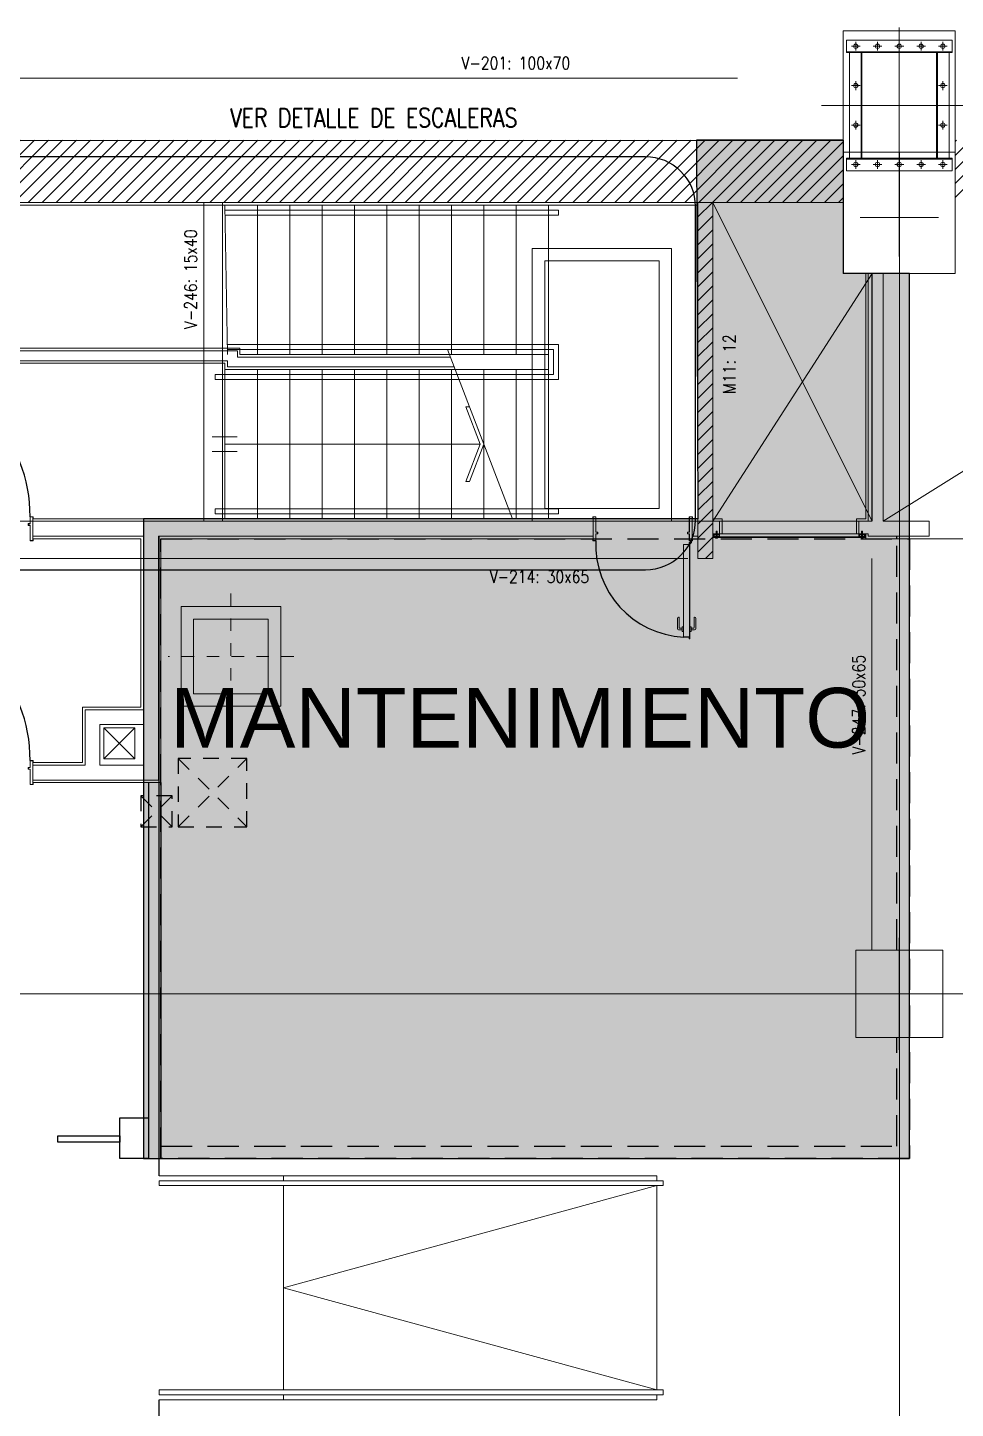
# Model space of a CAD drawing. Header units: millimetres. Extents: x 14 to 290, y 66 to 213.
# Drawn here: x 44.05 to 51.5, y 84.6 to 95.7 of the extents above; entities that cross this region are included whole.
import ezdxf
from ezdxf.enums import TextEntityAlignment as Align

# ---------------------------------------------------------------- set-up
doc = ezdxf.new("R2010")
doc.units = ezdxf.units.MM
for name, pattern in [('CENTER2', [28.575, 19.05, -3.175, 3.175, -3.175]), ('HIDDEN', [9.525, 6.35, -3.175]), ('HIDDEN2', [0.1875, 0.125, -0.0625]), ('IRI-OCASA-Layout R 9$0$HIDDEN', [0.375, 0.25, -0.125]), ('OCASA_TODAS_r08$0$DASHED', [0.75, 0.5, -0.25])]:
    doc.linetypes.add(name, pattern=pattern)
for name, color, linetype in [('Aclaraciones Del Tejar', 252, 'Continuous'), ('IRI-OCASA-Layout R 9$0$OCA_Durlock', 252, 'Continuous'), ('IRI-OCASA-Layout R 9$0$OCA_Mobiliario', 252, 'Continuous'), ('IRI-OCASA-Layout R 9$0$OCA_Rejas', 252, 'IRI-OCASA-Layout R 9$0$HIDDEN'), ('Textos Del Tejar', 251, 'Continuous')]:
    doc.layers.add(name, color=color, linetype=linetype)
for name, color, linetype, lineweight in [('Auxiliares', 252, 'Continuous', 15), ('OCASA_TODAS_r08$0$50-EXTRACCION aereo', 252, 'HIDDEN2', 25), ('OCASA_TODAS_r08$0$50-INYECCION', 252, 'Continuous', 20), ('OCASA_TODAS_r08$0$50-INYECCION aereo', 252, 'HIDDEN2', 25), ('OCASA_TODAS_r08$0$BARANDAS', 252, 'Continuous', 20), ('OCASA_TODAS_r08$0$CARP-BARRIDO', 252, 'Continuous', 15), ('OCASA_TODAS_r08$0$CARP-HERRAJES', 252, 'Continuous', 15), ('OCASA_TODAS_r08$0$CARP-HOJA', 252, 'Continuous', 20), ('OCASA_TODAS_r08$0$CARP-MARCO', 252, 'Continuous', 20), ('OCASA_TODAS_r08$0$CARPINTERIA', 252, 'Continuous', 15), ('OCASA_TODAS_r08$0$CGC ARM 0.20', 252, 'Continuous', 15), ('OCASA_TODAS_r08$0$CGC COLUMNAS', 252, 'Continuous', 20), ('OCASA_TODAS_r08$0$CGC COLUMNAS EJES', 252, 'Continuous', 20), ('OCASA_TODAS_r08$0$CGC EJE_MET', 252, 'CENTER2', 15), ('OCASA_TODAS_r08$0$CGC TABIQUES', 252, 'Continuous', 20), ('OCASA_TODAS_r08$0$CGC TABIQUES REF', 252, 'Continuous', 20), ('OCASA_TODAS_r08$0$CGC VIGAS', 252, 'HIDDEN', 15), ('OCASA_TODAS_r08$0$CGC VIGAS REF', 252, 'Continuous', 15), ('OCASA_TODAS_r08$0$ESCALERA', 252, 'Continuous', 20), ('OCASA_TODAS_r08$0$Estructura', 252, 'Continuous', 20), ('OCASA_TODAS_r08$0$HACH MURO', 252, 'Continuous', 15), ('OCASA_TODAS_r08$0$HERRERIA', 252, 'Continuous', 20), ('OCASA_TODAS_r08$0$Instalacion Sanitaria', 252, 'Continuous', 15), ('OCASA_TODAS_r08$0$MURO CERAMICO DE 8', 252, 'Continuous', 20), ('OCASA_TODAS_r08$0$MURO LADRILLO COMUN', 252, 'Continuous', 20), ('OCASA_TODAS_r08$0$PASES ASCENSORES', 252, 'Continuous', 15), ('OCASA_TODAS_r08$0$REVOQUES', 251, 'Continuous', 15), ('OCASA_TODAS_r08$0$VEREDA', 251, 'Continuous', 15)]:
    doc.layers.add(name, color=color, linetype=linetype, lineweight=lineweight)
doc.styles.add('IRI-OCASA-Layout R 9$0$Standard', font='arial.ttf')
doc.styles.add('OCASA_TODAS_r08$0$CYPETXT', font='romans__.ttf', dxfattribs={"height": 0.2})
doc.styles.add('ROMANS', font='romans.shx', dxfattribs={"width": 0.8})

# ---------------------------------------------------------------- blocks, each defined once
blk = doc.blocks.new('OCASA_TODAS_r08$0$EJES_DE_LA_COLUMNA')
at = {"layer": 'OCASA_TODAS_r08$0$CGC COLUMNAS EJES'}
for p, q in [((0, -0.5), (0, 0.5)), ((-0.5, 0), (0.5, 0))]:
    blk.add_line(p, q, dxfattribs=at)
blk = doc.blocks.new('OCASA_TODAS_r08$0$A$C79680A30')
at = {"layer": 'OCASA_TODAS_r08$0$CGC ARM 0.20'}
for p, q in [((0.425, 0.4314), (-0.425, 0.4314)), ((-0.3064, 0.425), (-0.3064, -0.425)), ((0.3064, 0.425), (0.3064, -0.425)), ((0.425, -0.4314), (-0.425, -0.4314))]:
    blk.add_line(p, q, dxfattribs=at)
for points in [[(-0.425, 0.425), (0.425, 0.425), (0.425, 0.525), (-0.425, 0.525)], [(-0.3, -0.425), (-0.3, 0.425), (-0.4, 0.425), (-0.4, -0.425)], [(0.3, -0.425), (0.3, 0.425), (0.4, 0.425), (0.4, -0.425)], [(-0.425, -0.425), (0.425, -0.425), (0.425, -0.525), (-0.425, -0.525)]]:
    blk.add_lwpolyline(points, close=True, dxfattribs=at)
for centre in [(-0.35, 0.475), (-0.175, 0.475), (0, 0.475), (0.175, 0.475), (0.35, 0.475), (-0.35, 0.158333), (0.35, 0.158333), (-0.35, -0.158333), (0.35, -0.158333), (-0.35, -0.475), (-0.175, -0.475), (0, -0.475), (0.175, -0.475), (0.35, -0.475)]:
    blk.add_circle(centre, 0.0175, dxfattribs=at)
at = {"layer": 'OCASA_TODAS_r08$0$CGC EJE_MET'}
for p, q in [((-0.315, 0.475), (-0.385, 0.475)), ((-0.315, 0.475), (-0.385, 0.475)), ((-0.35, 0.44), (-0.35, 0.51)), ((-0.35, 0.44), (-0.35, 0.51)), ((-0.14, 0.475), (-0.21, 0.475)), ((-0.14, 0.475), (-0.21, 0.475)), ((-0.175, 0.44), (-0.175, 0.51)), ((-0.175, 0.44), (-0.175, 0.51)), ((0.035, 0.475), (-0.035, 0.475)), ((0.035, 0.475), (-0.035, 0.475)), ((0, 0.44), (0, 0.51)), ((0, 0.44), (0, 0.51)), ((0.21, 0.475), (0.14, 0.475)), ((0.21, 0.475), (0.14, 0.475)), ((0.175, 0.44), (0.175, 0.51)), ((0.175, 0.44), (0.175, 0.51)), ((0.385, 0.475), (0.315, 0.475)), ((0.385, 0.475), (0.315, 0.475)), ((0.35, 0.44), (0.35, 0.51)), ((0.35, 0.44), (0.35, 0.51)), ((-0.315, 0.158333), (-0.385, 0.158333)), ((-0.315, 0.158333), (-0.385, 0.158333)), ((-0.35, 0.123333), (-0.35, 0.193333)), ((-0.35, 0.123333), (-0.35, 0.193333)), ((0.385, 0.158333), (0.315, 0.158333)), ((0.385, 0.158333), (0.315, 0.158333)), ((0.35, 0.123333), (0.35, 0.193333)), ((0.35, 0.123333), (0.35, 0.193333)), ((-0.315, -0.158333), (-0.385, -0.158333)), ((-0.315, -0.158333), (-0.385, -0.158333)), ((-0.35, -0.193333), (-0.35, -0.123333)), ((-0.35, -0.193333), (-0.35, -0.123333)), ((0.385, -0.158333), (0.315, -0.158333)), ((0.385, -0.158333), (0.315, -0.158333)), ((0.35, -0.193333), (0.35, -0.123333)), ((0.35, -0.193333), (0.35, -0.123333)), ((-0.35, -0.51), (-0.35, -0.44)), ((-0.35, -0.51), (-0.35, -0.44)), ((-0.175, -0.51), (-0.175, -0.44)), ((-0.175, -0.51), (-0.175, -0.44)), ((0, -0.51), (0, -0.44)), ((0, -0.51), (0, -0.44)), ((0.175, -0.51), (0.175, -0.44)), ((0.175, -0.51), (0.175, -0.44)), ((0.35, -0.51), (0.35, -0.44)), ((0.35, -0.51), (0.35, -0.44)), ((-0.315, -0.475), (-0.385, -0.475)), ((-0.315, -0.475), (-0.385, -0.475)), ((-0.14, -0.475), (-0.21, -0.475)), ((0.035, -0.475), (-0.035, -0.475)), ((0.21, -0.475), (0.14, -0.475)), ((0.385, -0.475), (0.315, -0.475)), ((0.385, -0.475), (0.315, -0.475))]:
    blk.add_line(p, q, dxfattribs=at)
at = {"layer": 'OCASA_TODAS_r08$0$CGC COLUMNAS EJES', "xscale": 1.25, "yscale": 1.25, "zscale": 2.5}
blk.add_blockref('OCASA_TODAS_r08$0$EJES_DE_LA_COLUMNA', (0, 0), dxfattribs=at)
blk = doc.blocks.new('OCASA_TODAS_r08$0$Estructura SS para Arquitectura')
at = {"layer": 'OCASA_TODAS_r08$0$CGC COLUMNAS', "elevation": 0}
blk.add_lwpolyline([(1116.608, 297.651), (1115.808, 297.651), (1115.808, 299.601), (1116.708, 299.601), (1116.708, 297.651), (1116.608, 297.651)], dxfattribs=at)
at = {"layer": 'OCASA_TODAS_r08$0$CGC COLUMNAS'}
blk.add_lwpolyline([(1115.908, 291.513), (1116.608, 291.513), (1116.608, 292.213), (1115.908, 292.213), (1115.908, 291.513)], close=True, dxfattribs=at)
blk.add_lwpolyline([(1115.908, 291.513), (1116.608, 291.513), (1116.608, 292.213), (1115.908, 292.213), (1115.908, 291.513)], close=True, dxfattribs=at)
at = {"layer": 'OCASA_TODAS_r08$0$CGC TABIQUES', "ltscale": 0.7}
for p, q in [((1115.808, 298.721, 0), (1108.608, 298.721, 0)), ((1115.808, 298.221, 0), (1108.608, 298.221, 0))]:
    blk.add_line(p, q, dxfattribs=at)
at = {"layer": 'OCASA_TODAS_r08$0$CGC TABIQUES', "ltscale": 0.7, "elevation": 0}
blk.add_lwpolyline([(1114.759, 298.222), (1114.639, 298.222), (1114.639, 295.361), (1114.759, 295.361)], close=True, dxfattribs=at)
at = {"layer": 'OCASA_TODAS_r08$0$CGC VIGAS'}
for p, q in [((1110.668, 298.222, 0), (1110.668, 295.661, 0)), ((1110.818, 298.222, 0), (1110.818, 295.661, 0)), ((1116.038, 297.652, 0), (1116.038, 295.661, 0)), ((1116.338, 297.652, 0), (1116.338, 295.661, 0)), ((1108.208, 295.661, 0), (1110.668, 295.661, 0)), ((1110.818, 295.661, 0), (1116.038, 295.661, 0)), ((1124.178, 295.661, 0), (1116.338, 295.661, 0)), ((1108.208, 295.361, 0), (1116.038, 295.361, 0)), ((1116.038, 295.361, 0), (1116.038, 292.213, 0)), ((1116.338, 295.361, 0), (1116.338, 292.213, 0)), ((1124.178, 295.361, 0), (1116.338, 295.361, 0))]:
    blk.add_line(p, q, dxfattribs=at)
at = {"layer": 'OCASA_TODAS_r08$0$CGC VIGAS', "elevation": 0}
blk.add_lwpolyline([(1108.608, 299.221), (1115.808, 299.221), (1115.808, 298.221), (1108.608, 298.221)], close=True, dxfattribs=at)
blk.add_blockref('OCASA_TODAS_r08$0$A$C79680A30', (1116.258, 299.002, 0))
at = {"layer": 'OCASA_TODAS_r08$0$CGC COLUMNAS EJES', "xscale": 0.9, "yscale": 0.9}
for p in [(1116.258, 298.626, 0), (1116.258, 291.863, 0)]:
    blk.add_blockref('OCASA_TODAS_r08$0$EJES_DE_LA_COLUMNA', p, dxfattribs=at)
at = {"layer": 'OCASA_TODAS_r08$0$CGC COLUMNAS EJES', "xscale": 0.63, "yscale": 0.63, "zscale": 0.7}
blk.add_blockref('OCASA_TODAS_r08$0$EJES_DE_LA_COLUMNA', (1116.258, 298.102, 0), dxfattribs=at)
at = {"layer": 'OCASA_TODAS_r08$0$CGC TABIQUES REF', "style": 'OCASA_TODAS_r08$0$CYPETXT', "width": 0.863438}
blk.add_text('M11: 12', height=0.1, rotation=90, dxfattribs=at).set_placement((1114.892, 296.923, 0), align=Align.MIDDLE_CENTER)
at = {"layer": 'OCASA_TODAS_r08$0$CGC VIGAS REF', "style": 'OCASA_TODAS_r08$0$CYPETXT'}
for s, width, p in [('V-201: 100x70', 0.826084, (1113.176, 299.342, 0)), ('V-214: 30x65', 0.821201, (1113.366, 295.215, 0))]:
    blk.add_text(s, height=0.1, dxfattribs=dict(at, width=width)).set_placement(p, align=Align.MIDDLE_CENTER)
at = {"layer": 'OCASA_TODAS_r08$0$CGC VIGAS REF', "style": 'OCASA_TODAS_r08$0$CYPETXT', "width": 0.821201}
for s, p in [('V-246: 15x40', (1110.563, 297.605, 0)), ('V-247: 30x65', (1115.933, 294.187, 0))]:
    blk.add_text(s, height=0.1, rotation=90, dxfattribs=at).set_placement(p, align=Align.MIDDLE_CENTER)
blk = doc.blocks.new('OCASA_TODAS_r08$0$SE 16')
at = {"layer": 'OCASA_TODAS_r08$0$CARP-BARRIDO', "lineweight": -3}
blk.add_arc((-36.41539, -19.636195), 1.16501, 179.476971, 266.48031, dxfattribs=at)
at = {"layer": 'OCASA_TODAS_r08$0$CARP-HERRAJES'}
for p, q in [((-36.486912, -19.685538), (-36.527067, -19.685538)), ((-36.527067, -19.690098), (-36.486912, -19.690098)), ((-36.525375, -19.690098), (-36.525375, -20.748793)), ((-36.505688, -20.748793), (-36.505688, -19.690098)), ((-36.417912, -20.717998), (-36.426912, -20.717998)), ((-36.414912, -20.749998), (-36.414912, -20.720998)), ((-36.414912, -20.728073), (-36.396912, -20.728073)), ((-36.414912, -20.742073), (-36.387912, -20.742073)), ((-36.391912, -20.723073), (-36.391912, -20.643073)), ((-36.388912, -20.640073), (-36.387912, -20.640073)), ((-36.377912, -20.732073), (-36.377912, -20.650073)), ((-36.486912, -20.748793), (-36.527067, -20.748793)), ((-36.527067, -20.753354), (-36.486912, -20.753354)), ((-36.426912, -20.752998), (-36.417912, -20.752998))]:
    blk.add_line(p, q, dxfattribs=at)
for centre, radius, start, end in [((-36.527067, -19.687818), 0.00228, 90, 270), ((-36.417912, -20.720998), 0.003, 0, 90), ((-36.396912, -20.723073), 0.005, 270, 0), ((-36.388912, -20.643073), 0.003, 90, 180), ((-36.387912, -20.650073), 0.01, 0, 90), ((-36.387912, -20.732073), 0.01, 270, 0), ((-36.527067, -20.751073), 0.00228, 90, 270), ((-36.417912, -20.749998), 0.003, 270, 0)]:
    blk.add_arc(centre, radius, start, end, dxfattribs=at)
at = {"layer": 'OCASA_TODAS_r08$0$CARP-HOJA'}
for p, q in [((-36.486912, -20.799008), (-36.486912, -19.654008)), ((-36.486912, -19.654008), (-36.431912, -19.654008)), ((-36.485712, -19.812314), (-36.485712, -19.655208)), ((-36.485712, -19.655208), (-36.430712, -19.655208)), ((-36.431912, -19.654008), (-36.431912, -19.641508)), ((-36.430712, -19.641508), (-36.430712, -19.655208)), ((-36.428112, -19.797314), (-36.428112, -19.641508)), ((-36.426912, -20.811508), (-36.426912, -19.641508)), ((-36.485712, -20.797808), (-36.485712, -19.812314)), ((-36.428112, -20.811508), (-36.428112, -19.797314)), ((-36.431912, -20.799008), (-36.486912, -20.799008)), ((-36.430712, -20.797808), (-36.485712, -20.797808)), ((-36.431912, -20.799008), (-36.431912, -20.811508)), ((-36.430712, -20.797808), (-36.430712, -20.811508))]:
    blk.add_line(p, q, dxfattribs=at)
for centre, radius, start, end in [((-36.429412, -19.641508), 0.0025, 0, 180), ((-36.429412, -19.641508), 0.0013, 0, 180), ((-36.429412, -20.811508), 0.0025, 180, 0), ((-36.429412, -20.811508), 0.0013, 180, 0)]:
    blk.add_arc(centre, radius, start, end, dxfattribs=at)
at = {"layer": 'OCASA_TODAS_r08$0$CARP-MARCO'}
for p, q in [((-37.580351, -19.43236), (-37.605351, -19.43236)), ((-37.605351, -19.43236), (-37.605351, -19.44736)), ((-37.605351, -19.43236), (-37.605351, -19.44896)), ((-37.603751, -19.44896), (-37.605351, -19.44896)), ((-37.581951, -19.43396), (-37.603751, -19.43396)), ((-37.603751, -19.43396), (-37.603751, -19.44736)), ((-37.603751, -19.43396), (-37.603751, -19.44896)), ((-37.581951, -19.55716), (-37.581951, -19.43396)), ((-37.580351, -19.55556), (-37.580351, -19.43236)), ((-36.430351, -19.55556), (-36.430351, -19.43236)), ((-36.430351, -19.43236), (-36.405351, -19.43236)), ((-36.428751, -19.55716), (-36.428751, -19.43396)), ((-36.428751, -19.43396), (-36.406951, -19.43396)), ((-36.406951, -19.43396), (-36.406951, -19.44736)), ((-36.406951, -19.43396), (-36.406951, -19.44896)), ((-36.406951, -19.44896), (-36.405351, -19.44896)), ((-36.405351, -19.43236), (-36.405351, -19.44736)), ((-36.405351, -19.43236), (-36.405351, -19.44896)), ((-37.605351, -19.62556), (-37.605351, -19.60896)), ((-37.603751, -19.60896), (-37.605351, -19.60896)), ((-37.605351, -19.62556), (-37.605351, -19.61056)), ((-37.605351, -19.62556), (-37.580351, -19.62556)), ((-37.603751, -19.62396), (-37.603751, -19.60896)), ((-37.603751, -19.62396), (-37.603751, -19.61056)), ((-37.603751, -19.62396), (-37.581951, -19.62396)), ((-37.566951, -19.55716), (-37.581951, -19.55716)), ((-37.581951, -19.62396), (-37.581951, -19.56896)), ((-37.581951, -19.56896), (-37.566951, -19.56896)), ((-37.565351, -19.55556), (-37.580351, -19.55556)), ((-37.580351, -19.62556), (-37.580351, -19.57056)), ((-37.580351, -19.57056), (-37.565351, -19.57056)), ((-37.566951, -19.56896), (-37.566951, -19.55716)), ((-37.565351, -19.57056), (-37.565351, -19.55556)), ((-36.445351, -19.57056), (-36.445351, -19.55556)), ((-36.445351, -19.55556), (-36.430351, -19.55556)), ((-36.430351, -19.57056), (-36.445351, -19.57056)), ((-36.443751, -19.56896), (-36.443751, -19.55716)), ((-36.443751, -19.55716), (-36.428751, -19.55716)), ((-36.428751, -19.56896), (-36.443751, -19.56896)), ((-36.430351, -19.62556), (-36.430351, -19.57056)), ((-36.405351, -19.62556), (-36.430351, -19.62556)), ((-36.428751, -19.62396), (-36.428751, -19.56896)), ((-36.406951, -19.62396), (-36.428751, -19.62396)), ((-36.415351, -19.632235), (-36.415351, -19.62556)), ((-36.415351, -19.633663), (-36.415351, -19.62556)), ((-36.413351, -19.637069), (-36.413351, -19.62556)), ((-36.406951, -19.62396), (-36.406951, -19.60896)), ((-36.406951, -19.60896), (-36.405351, -19.60896)), ((-36.406951, -19.62396), (-36.406951, -19.61056)), ((-36.405351, -19.62556), (-36.405351, -19.60896)), ((-36.405351, -19.62556), (-36.405351, -19.61056)), ((-36.417071, -19.643831), (-36.426912, -19.652463)), ((-36.420656, -19.644065), (-36.426912, -19.649632))]:
    blk.add_line(p, q, dxfattribs=at)
blk.add_circle((-36.419237, -19.638235), 0.006, dxfattribs=at)
blk = doc.blocks.new('OCASA_TODAS_r08$0$P11 16')
at = {"layer": 'OCASA_TODAS_r08$0$CARP-BARRIDO', "lineweight": -3}
blk.add_arc((-21.187629, -20.880021), 0.73998, 177.340874, 267.231307, dxfattribs=at)
at = {"layer": 'OCASA_TODAS_r08$0$CARP-HERRAJES'}
for p, q in [((-21.272373, -21.552202), (-21.272373, -21.470202)), ((-21.261373, -21.460202), (-21.262373, -21.460202)), ((-21.258373, -21.543202), (-21.258373, -21.463202)), ((-21.138373, -21.543202), (-21.138373, -21.463202)), ((-21.135373, -21.460202), (-21.134373, -21.460202)), ((-21.124373, -21.552202), (-21.124373, -21.470202)), ((-21.235373, -21.562202), (-21.262373, -21.562202)), ((-21.235373, -21.548202), (-21.253373, -21.548202)), ((-21.235373, -21.570127), (-21.235373, -21.541127)), ((-21.232373, -21.538127), (-21.223373, -21.538127)), ((-21.223373, -21.573127), (-21.232373, -21.573127)), ((-21.164373, -21.538127), (-21.173373, -21.538127)), ((-21.173373, -21.573127), (-21.164373, -21.573127)), ((-21.161373, -21.570127), (-21.161373, -21.541127)), ((-21.161373, -21.548202), (-21.143373, -21.548202)), ((-21.161373, -21.562202), (-21.134373, -21.562202))]:
    blk.add_line(p, q, dxfattribs=at)
for centre, radius, start, end in [((-21.262373, -21.470202), 0.01, 90, 180), ((-21.261373, -21.463202), 0.003, 0, 90), ((-21.135373, -21.463202), 0.003, 90, 180), ((-21.134373, -21.470202), 0.01, 0, 90), ((-21.262373, -21.552202), 0.01, 180, 270), ((-21.253373, -21.543202), 0.005, 180, 270), ((-21.232373, -21.541127), 0.003, 90, 180), ((-21.232373, -21.570127), 0.003, 180, 270), ((-21.164373, -21.541127), 0.003, 0, 90), ((-21.164373, -21.570127), 0.003, 270, 0), ((-21.143373, -21.543202), 0.005, 270, 0), ((-21.134373, -21.552202), 0.01, 270, 0)]:
    blk.add_arc(centre, radius, start, end, dxfattribs=at)
at = {"layer": 'OCASA_TODAS_r08$0$CARP-HOJA'}
for p, q in [((-21.223373, -21.619137), (-21.223373, -20.874137)), ((-21.223373, -20.874137), (-21.178373, -20.874137)), ((-21.222173, -21.032444), (-21.222173, -20.875337)), ((-21.222173, -20.875337), (-21.177173, -20.875337)), ((-21.178373, -20.874137), (-21.178373, -20.861637)), ((-21.177173, -20.861637), (-21.177173, -20.875337)), ((-21.174573, -21.017444), (-21.174573, -20.861637)), ((-21.173373, -21.631637), (-21.173373, -20.861637)), ((-21.222173, -21.617937), (-21.222173, -21.032444)), ((-21.174573, -21.631637), (-21.174573, -21.017444)), ((-21.178373, -21.619137), (-21.223373, -21.619137)), ((-21.177173, -21.617937), (-21.222173, -21.617937)), ((-21.178373, -21.619137), (-21.178373, -21.631637)), ((-21.177173, -21.617937), (-21.177173, -21.631637))]:
    blk.add_line(p, q, dxfattribs=at)
for centre, radius, start, end in [((-21.175873, -20.861637), 0.0025, 0, 180), ((-21.175873, -20.861637), 0.0013, 0, 180), ((-21.175873, -21.631637), 0.0025, 180, 0), ((-21.175873, -21.631637), 0.0013, 180, 0)]:
    blk.add_arc(centre, radius, start, end, dxfattribs=at)
at = {"layer": 'OCASA_TODAS_r08$0$CARP-MARCO'}
for p, q in [((-21.926813, -20.65249), (-21.951813, -20.65249)), ((-21.951813, -20.65249), (-21.951813, -20.66749)), ((-21.951813, -20.65249), (-21.951813, -20.66909)), ((-21.950213, -20.66909), (-21.951813, -20.66909)), ((-21.928413, -20.65409), (-21.950213, -20.65409)), ((-21.950213, -20.65409), (-21.950213, -20.66749)), ((-21.950213, -20.65409), (-21.950213, -20.66909)), ((-21.928413, -20.77729), (-21.928413, -20.65409)), ((-21.926813, -20.77569), (-21.926813, -20.65249)), ((-21.176813, -20.77569), (-21.176813, -20.65249)), ((-21.176813, -20.65249), (-21.151813, -20.65249)), ((-21.175213, -20.77729), (-21.175213, -20.65409)), ((-21.175213, -20.65409), (-21.153413, -20.65409)), ((-21.153413, -20.65409), (-21.153413, -20.66749)), ((-21.153413, -20.65409), (-21.153413, -20.66909)), ((-21.153413, -20.66909), (-21.151813, -20.66909)), ((-21.151813, -20.65249), (-21.151813, -20.66749)), ((-21.151813, -20.65249), (-21.151813, -20.66909)), ((-21.951813, -20.84569), (-21.951813, -20.82909)), ((-21.950213, -20.82909), (-21.951813, -20.82909)), ((-21.951813, -20.84569), (-21.951813, -20.83069)), ((-21.951813, -20.84569), (-21.926813, -20.84569)), ((-21.950213, -20.84409), (-21.950213, -20.82909)), ((-21.950213, -20.84409), (-21.950213, -20.83069)), ((-21.950213, -20.84409), (-21.928413, -20.84409)), ((-21.913413, -20.77729), (-21.928413, -20.77729)), ((-21.928413, -20.84409), (-21.928413, -20.78909)), ((-21.928413, -20.78909), (-21.913413, -20.78909)), ((-21.911813, -20.77569), (-21.926813, -20.77569)), ((-21.926813, -20.84569), (-21.926813, -20.79069)), ((-21.926813, -20.79069), (-21.911813, -20.79069)), ((-21.913413, -20.78909), (-21.913413, -20.77729)), ((-21.911813, -20.79069), (-21.911813, -20.77569)), ((-21.191813, -20.79069), (-21.191813, -20.77569)), ((-21.191813, -20.77569), (-21.176813, -20.77569)), ((-21.176813, -20.79069), (-21.191813, -20.79069)), ((-21.190213, -20.78909), (-21.190213, -20.77729)), ((-21.190213, -20.77729), (-21.175213, -20.77729)), ((-21.175213, -20.78909), (-21.190213, -20.78909)), ((-21.176813, -20.84569), (-21.176813, -20.79069)), ((-21.151813, -20.84569), (-21.176813, -20.84569)), ((-21.175213, -20.84409), (-21.175213, -20.78909)), ((-21.153413, -20.84409), (-21.175213, -20.84409)), ((-21.161813, -20.852365), (-21.161813, -20.84569)), ((-21.161813, -20.853793), (-21.161813, -20.84569)), ((-21.159813, -20.857198), (-21.159813, -20.84569)), ((-21.153413, -20.84409), (-21.153413, -20.82909)), ((-21.153413, -20.82909), (-21.151813, -20.82909)), ((-21.153413, -20.84409), (-21.153413, -20.83069)), ((-21.151813, -20.84569), (-21.151813, -20.82909)), ((-21.151813, -20.84569), (-21.151813, -20.83069)), ((-21.163533, -20.86396), (-21.173373, -20.872593)), ((-21.167117, -20.864195), (-21.173373, -20.869762))]:
    blk.add_line(p, q, dxfattribs=at)
blk.add_circle((-21.165698, -20.858365), 0.006, dxfattribs=at)
blk = doc.blocks.new('OCASA_TODAS_r08$0$A$C5F90754B')
at = {"layer": 'OCASA_TODAS_r08$0$Instalacion Sanitaria', "linetype": 'OCASA_TODAS_r08$0$DASHED', "lineweight": -2}
for p, q in [((0, 504.9186), (0, -504.9186)), ((-504.9186, 0), (504.9186, 0))]:
    blk.add_line(p, q, dxfattribs=at)
at = {"layer": 'OCASA_TODAS_r08$0$Instalacion Sanitaria', "linetype": 'Continuous'}
blk.add_lwpolyline([(-400, -400), (400, -400), (400, 400), (-400, 400)], close=True, dxfattribs=at)
blk.add_lwpolyline([(-300, -300), (300, -300), (300, 300), (-300, 300), (-300, -300)], dxfattribs=at)

msp = doc.modelspace()

# ---------------------------------------------------------------- hatches: boundary and pattern name
h = msp.add_hatch(color=50)
h.dxf.hatch_style = 1
h.paths.add_polyline_path([(45.104, 86.608), (51.133, 86.608), (51.133, 93.721), (50.603, 93.721), (50.603, 94.791), (49.423, 94.791), (49.433, 91.749), (44.978, 91.749), (44.978, 86.608)])
h.paths.add_polyline_path([(37.946, 67.539), (43.123, 67.539), (43.123, 68.937), (37.946, 68.937)])
h.paths.add_polyline_path([(128.755, 94.02), (128.755, 85.959), (128.451, 87.197), (128.029, 88.309), (127.457, 89.42), (127.069, 90.029), (126.506, 90.775), (125.928, 91.419), (125.297, 92.015), (124.686, 92.509), (124.686, 94.02)])
at = {"layer": 'OCASA_TODAS_r08$0$HACH MURO'}
h = msp.add_hatch(dxfattribs=at)
h.set_pattern_fill('ANSI31', color=256, scale=0.025, style=0)
h.set_pattern_definition([(45, (54.74492, 94.54458), (-0.0561266, 0.0561266), [])])
h.paths.add_polyline_path([(58.603, 94.791), (53.143, 94.791), (53.143, 94.289), (58.603, 94.291)])
h.paths.add_polyline_path([(53.143, 94.791), (51.503, 94.791), (51.503, 94.291), (53.143, 94.289)])
h.paths.add_polyline_path([(50.603, 94.791), (43.403, 94.79), (43.403, 94.29), (50.603, 94.291)])
h.paths.add_polyline_path([(34.803, 94.524), (34.453, 94.524), (34.453, 94.419), (34.803, 94.419)])
h.paths.add_polyline_path([(34.453, 94.524), (34.103, 94.524), (34.103, 94.419), (34.453, 94.419)])
h.paths.add_polyline_path([(34.103, 94.524), (33.403, 94.524), (33.403, 94.024), (34.103, 94.024)])
h.paths.add_polyline_path([(59.503, 94.519), (66.603, 94.519), (66.603, 94.019), (59.503, 94.019)])
h.paths.add_polyline_path([(34.803, 94.024), (42.703, 94.024), (42.703, 94.524), (34.803, 94.524)])
h.paths.add_polyline_path([(67.503, 94.519), (74.603, 94.519), (74.603, 94.019), (67.503, 94.019)])
h.paths.add_polyline_path([(75.503, 94.519), (82.603, 94.519), (82.603, 94.019), (75.503, 94.019)])
h = msp.add_hatch(dxfattribs=at)
h.set_pattern_fill('ANSI31', color=256, scale=0.025, angle=360, style=0)
h.set_pattern_definition([(45, (894.46262, 232.68283), (-0.056126601, 0.056126601), [])])
h.paths.add_polyline_path([(49.553, 94.289), (49.433, 94.289), (49.433, 91.43), (49.553, 91.43)])

# ---------------------------------------------------------------- linework, layer by layer
for p, q in [((45.104, 86.471), (45.104, 91.609)), ((45.104, 71.919), (45.104, 84.671))]:
    msp.add_line(p, q)
at = {"layer": 'Aclaraciones Del Tejar', "elevation": 0}
msp.add_lwpolyline([(43.24, 94.66), (49.012, 94.66, -0.414214), (49.412, 94.26), (49.412, 91.737, -0.414214), (49.012, 91.337), (43.24, 91.337, -0.414214), (42.84, 91.737), (42.84, 94.26, -0.414214)], format="xyb", close=True, dxfattribs=at)
at = {"layer": 'Auxiliares'}
for p, q in [((51.053, 94.696), (51.053, 91.589)), ((51.053, 91.589), (51.053, 66.833)), ((31.396, 87.932), (120.838, 87.932))]:
    msp.add_line(p, q, dxfattribs=at)
at = {"layer": 'Defpoints', "color": 6}
msp.add_lwpolyline([(45.104, 86.608), (51.133, 86.608), (51.133, 93.721), (50.603, 93.721), (50.603, 94.791), (49.423, 94.791), (49.433, 91.749), (44.978, 91.749), (44.978, 86.608)], close=True, dxfattribs=at)
at = {"layer": 'IRI-OCASA-Layout R 9$0$OCA_Durlock'}
for p, q in [((45.018, 89.63), (45.018, 86.708)), ((45.118, 89.63), (45.118, 86.608)), ((45.018, 86.708), (45.018, 86.708)), ((45.018, 86.708), (45.018, 86.608)), ((45.018, 86.608), (45.118, 86.608))]:
    msp.add_line(p, q, dxfattribs=at)
at = {"layer": 'IRI-OCASA-Layout R 9$0$OCA_Mobiliario', "color": 251}
msp.add_lwpolyline([(45.018, 86.608), (44.788, 86.608), (44.788, 86.935), (45.018, 86.935)], close=True, dxfattribs=at)
at = {"layer": 'IRI-OCASA-Layout R 9$0$OCA_Mobiliario'}
msp.add_lwpolyline([(44.788, 86.79), (44.788, 86.74), (44.29, 86.74), (44.29, 86.79)], close=True, dxfattribs=at)
at = {"layer": 'IRI-OCASA-Layout R 9$0$OCA_Rejas'}
for p, q in [((51.033, 91.589), (51.033, 91.609)), ((51.033, 88.282), (51.033, 91.589)), ((51.133, 91.589), (51.133, 91.609)), ((51.133, 88.282), (51.133, 91.589)), ((51.033, 86.708), (51.033, 87.582)), ((51.133, 86.608), (51.133, 87.582)), ((45.118, 86.708), (51.033, 86.708)), ((45.118, 86.608), (51.133, 86.608))]:
    msp.add_line(p, q, dxfattribs=at)
msp.add_lwpolyline([(51.133, 91.589), (51.133, 86.608), (45.118, 86.608), (45.118, 91.589), (51.133, 91.589)], dxfattribs=at)
at = {"layer": 'OCASA_TODAS_r08$0$50-EXTRACCION aereo'}
for p, q in [((45.258, 89.274), (45.808, 89.824)), ((45.258, 89.824), (45.808, 89.274))]:
    msp.add_line(p, q, dxfattribs=at)
at = {"layer": 'OCASA_TODAS_r08$0$50-EXTRACCION aereo', "elevation": 0}
msp.add_lwpolyline([(45.258, 89.274), (45.808, 89.274), (45.808, 89.824), (45.258, 89.824)], close=True, dxfattribs=at)
at = {"layer": 'OCASA_TODAS_r08$0$50-INYECCION'}
for p, q in [((44.658, 89.82), (44.908, 90.07)), ((44.658, 90.07), (44.908, 89.82))]:
    msp.add_line(p, q, dxfattribs=at)
at = {"layer": 'OCASA_TODAS_r08$0$50-INYECCION', "elevation": 0}
msp.add_lwpolyline([(44.658, 89.82), (44.908, 89.82), (44.908, 90.07), (44.658, 90.07)], close=True, dxfattribs=at)
at = {"layer": 'OCASA_TODAS_r08$0$50-INYECCION aereo'}
for p, q in [((44.958, 89.274), (45.208, 89.524)), ((44.958, 89.524), (45.208, 89.274))]:
    msp.add_line(p, q, dxfattribs=at)
at = {"layer": 'OCASA_TODAS_r08$0$50-INYECCION aereo', "elevation": 0}
msp.add_lwpolyline([(44.958, 89.274), (45.208, 89.274), (45.208, 89.524), (44.958, 89.524)], close=True, dxfattribs=at)
at = {"layer": 'OCASA_TODAS_r08$0$BARANDAS', "elevation": 0}
for points in [[(45.104, 86.431), (49.154, 86.431), (49.154, 86.391), (45.104, 86.391)], [(45.104, 84.711), (49.154, 84.711), (49.154, 84.751), (45.104, 84.751)]]:
    msp.add_lwpolyline(points, close=True, dxfattribs=at)
at = {"layer": 'OCASA_TODAS_r08$0$CARP-HERRAJES', "elevation": 0}
for points in [[(49.587, 91.629), (49.587, 91.649), (49.579, 91.649), (49.579, 91.629)], [(50.756, 91.629), (50.756, 91.649), (50.749, 91.649), (50.749, 91.629)], [(49.579, 91.624), (49.579, 91.609), (49.587, 91.609), (49.587, 91.624)], [(50.749, 91.624), (50.749, 91.609), (50.756, 91.609), (50.756, 91.624)]]:
    msp.add_lwpolyline(points, dxfattribs=at)
for points in [[(49.565, 91.599), (49.601, 91.599), (49.601, 91.604), (49.565, 91.604)], [(49.575, 91.594), (49.591, 91.594), (49.591, 91.599), (49.575, 91.599)], [(50.735, 91.599), (50.77, 91.599), (50.77, 91.604), (50.735, 91.604)], [(50.745, 91.594), (50.76, 91.594), (50.76, 91.599), (50.745, 91.599)]]:
    msp.add_lwpolyline(points, close=True, dxfattribs=at)
at = {"layer": 'OCASA_TODAS_r08$0$CARPINTERIA'}
msp.add_line((45.098, 87.698), (45.106, 87.698), dxfattribs=at)
at = {"layer": 'OCASA_TODAS_r08$0$CARPINTERIA', "elevation": 0}
for points in [[(49.558, 91.604), (49.608, 91.604), (49.608, 91.629), (49.558, 91.629)], [(49.563, 91.609), (49.603, 91.609), (49.603, 91.624), (49.563, 91.624)], [(50.727, 91.604), (50.777, 91.604), (50.777, 91.629), (50.727, 91.629)], [(50.732, 91.609), (50.772, 91.609), (50.772, 91.624), (50.732, 91.624)]]:
    msp.add_lwpolyline(points, close=True, dxfattribs=at)
at = {"layer": 'OCASA_TODAS_r08$0$ESCALERA'}
msp.add_line((47.683, 92.349), (45.633, 92.349), dxfattribs=at)
at = {"layer": 'OCASA_TODAS_r08$0$ESCALERA', "elevation": 0}
for points in [[(45.653, 93.069), (45.633, 94.269)], [(45.633, 94.189), (48.313, 94.189), (48.313, 94.229), (45.633, 94.229)], [(45.893, 93.069), (45.893, 94.269)], [(46.153, 93.069), (46.153, 94.269)], [(46.413, 93.069), (46.413, 94.269)], [(46.673, 93.069), (46.673, 94.269)], [(46.933, 93.069), (46.933, 94.269)], [(47.193, 93.069), (47.193, 94.269)], [(47.453, 93.069), (47.453, 94.269)], [(47.713, 93.069), (47.713, 94.269)], [(47.973, 93.069), (47.973, 94.269)], [(48.233, 91.749), (48.233, 94.269)], [(47.513, 92.869), (48.313, 92.869), (48.313, 93.149), (45.653, 93.149)], [(45.653, 93.109), (48.273, 93.109), (48.273, 92.909), (47.497, 92.909)], [(47.42, 93.109), (47.944, 91.749)], [(47.436, 93.069), (48.233, 93.069), (48.233, 92.949), (47.482, 92.949)], [(47.497, 92.909), (45.553, 92.909), (45.553, 92.869), (47.513, 92.869)], [(45.633, 91.749), (45.633, 92.949)], [(45.893, 91.749), (45.893, 92.949)], [(46.153, 91.749), (46.153, 92.949)], [(46.413, 91.749), (46.413, 92.949)], [(46.673, 91.749), (46.673, 92.949)], [(46.933, 91.749), (46.933, 92.949)], [(47.193, 91.749), (47.193, 92.949)], [(47.453, 91.749), (47.453, 92.949)], [(47.713, 92.349), (47.713, 92.949)], [(47.973, 91.749), (47.973, 92.949)], [(45.53, 92.409), (45.73, 92.409)], [(47.713, 91.749), (47.713, 92.349)], [(45.53, 92.289), (45.73, 92.289)], [(47.913, 91.829), (45.553, 91.829), (45.553, 91.789), (47.928, 91.789)], [(47.913, 91.829), (48.313, 91.829), (48.313, 91.789), (47.928, 91.789)]]:
    msp.add_lwpolyline(points, dxfattribs=at)
msp.add_lwpolyline([(47.683, 92.349), (47.569, 92.05), (47.599, 92.05), (47.713, 92.349), (47.599, 92.649), (47.569, 92.649)], close=True, dxfattribs=at)
at = {"layer": 'OCASA_TODAS_r08$0$HERRERIA', "elevation": 0}
msp.add_lwpolyline([(49.553, 91.629), (49.558, 91.629), (49.558, 91.604), (50.777, 91.604), (50.777, 91.629), (50.782, 91.629), (50.782, 91.599), (49.553, 91.599), (49.553, 91.629)], dxfattribs=at)
msp.add_lwpolyline([(49.558, 91.604), (50.777, 91.604), (50.777, 91.629), (49.558, 91.629)], close=True, dxfattribs=at)
at = {"layer": 'OCASA_TODAS_r08$0$Instalacion Sanitaria', "elevation": 0}
for points in [[(49.222, 93.921), (49.222, 91.731), (48.102, 91.731), (48.102, 93.921)], [(49.122, 93.821), (49.122, 91.831), (48.202, 91.831), (48.202, 93.821)]]:
    msp.add_lwpolyline(points, close=True, dxfattribs=at)
at = {"layer": 'OCASA_TODAS_r08$0$MURO CERAMICO DE 8', "elevation": 0}
for points in [[(47.443, 93.049), (45.733, 93.049), (45.733, 93.099), (42.823, 93.099)], [(47.474, 92.969), (45.653, 92.969), (45.653, 93.019), (42.823, 93.019)]]:
    msp.add_lwpolyline(points, dxfattribs=at)
at = {"layer": 'OCASA_TODAS_r08$0$MURO LADRILLO COMUN', "elevation": 0}
for points in [[(50.803, 93.719), (50.803, 91.729), (50.727, 91.729), (50.727, 91.629), (50.802, 91.629), (50.802, 91.609), (51.293, 91.609), (51.293, 91.729), (50.923, 91.729), (50.923, 93.719)], [(44.089, 91.729), (48.591, 91.729), (48.591, 91.609), (45.098, 91.609), (45.098, 89.65), (44.089, 89.65)], [(49.433, 91.609), (49.388, 91.609), (49.388, 91.729), (49.433, 91.729)], [(49.553, 91.729), (49.608, 91.729), (49.608, 91.629), (49.553, 91.629)], [(50.727, 91.729), (50.727, 91.629), (50.802, 91.629), (50.802, 91.609), (50.867, 91.609)], [(44.089, 91.609), (44.978, 91.609), (44.978, 90.215), (44.508, 90.215), (44.508, 89.77), (44.089, 89.77)], [(44.978, 90.095), (44.978, 89.77), (44.628, 89.77), (44.628, 90.095), (44.978, 90.095)]]:
    msp.add_lwpolyline(points, dxfattribs=at)
at = {"layer": 'OCASA_TODAS_r08$0$PASES ASCENSORES'}
for p, q in [((49.553, 94.289), (50.833, 91.729)), ((54.993, 94.286), (50.923, 91.729)), ((49.553, 91.73), (50.833, 93.719))]:
    msp.add_line(p, q, dxfattribs=at)
at = {"layer": 'OCASA_TODAS_r08$0$PASES ASCENSORES', "elevation": 0}
msp.add_lwpolyline([(50.833, 93.719), (50.833, 91.729)], dxfattribs=at)
at = {"layer": 'OCASA_TODAS_r08$0$REVOQUES', "elevation": 0}
for points in [[(47.443, 93.069), (45.753, 93.069), (45.753, 93.119), (42.843, 93.119), (42.843, 93.699), (43.422, 93.699), (43.422, 94.269), (49.433, 94.269)], [(50.783, 93.721), (50.783, 91.749), (50.707, 91.749), (50.707, 91.629)], [(42.673, 87.535), (42.803, 87.535), (42.803, 87.562), (43.423, 87.562), (43.423, 88.281), (43.423, 88.301), (42.843, 88.301), (42.843, 89.63), (42.893, 89.63), (42.893, 89.79), (42.843, 89.79), (42.843, 91.589), (42.893, 91.589), (42.893, 91.749), (42.843, 91.749), (42.843, 92.999), (45.633, 92.999), (45.633, 92.949), (47.482, 92.949)], [(44.089, 91.589), (44.089, 91.749), (48.591, 91.749), (48.591, 91.729)], [(44.089, 89.63), (45.118, 89.63), (45.118, 91.589), (48.591, 91.589), (48.591, 91.649)], [(49.433, 91.589), (49.388, 91.589), (49.388, 91.749), (49.433, 91.749)], [(49.553, 91.749), (49.628, 91.749), (49.628, 91.629)], [(50.782, 91.629), (50.782, 91.589), (55.312, 91.589), (55.312, 91.729)], [(44.089, 91.589), (44.958, 91.589), (44.958, 90.235), (44.488, 90.235), (44.488, 89.79), (44.089, 89.79), (44.089, 89.63)]]:
    msp.add_lwpolyline(points, dxfattribs=at)
at = {"layer": 'OCASA_TODAS_r08$0$VEREDA'}
for p, q in [((45.104, 86.471), (49.104, 86.471)), ((46.104, 86.471), (46.104, 86.431)), ((46.104, 86.471), (46.104, 86.431)), ((49.104, 86.471), (49.104, 86.431)), ((49.104, 86.471), (49.104, 86.431)), ((46.104, 86.391), (46.104, 84.751)), ((46.104, 85.571), (49.104, 86.391)), ((49.104, 86.391), (49.104, 84.751)), ((49.104, 84.751), (46.104, 85.571)), ((45.104, 84.671), (49.104, 84.671)), ((46.104, 84.711), (46.104, 84.671)), ((46.104, 84.711), (46.104, 84.671)), ((49.104, 84.711), (49.104, 84.671)), ((49.104, 84.711), (49.104, 84.671))]:
    msp.add_line(p, q, dxfattribs=at)

# ---------------------------------------------------------------- block references
at = {"layer": 'OCASA_TODAS_r08$0$CARPINTERIA', "rotation": 180}
for p in [(6.486, 72.14, 0), (6.486, 70.181, 0)]:
    msp.add_blockref('OCASA_TODAS_r08$0$SE 16', p, dxfattribs=at)
at = {"layer": 'OCASA_TODAS_r08$0$CARPINTERIA'}
msp.add_blockref('OCASA_TODAS_r08$0$P11 16', (70.541, 112.418, 0), dxfattribs=at)
at = {"layer": 'OCASA_TODAS_r08$0$Estructura'}
msp.add_blockref('OCASA_TODAS_r08$0$Estructura SS para Arquitectura', (-1065.206, -203.931, 0), dxfattribs=at)
at = {"layer": 'OCASA_TODAS_r08$0$Instalacion Sanitaria', "xscale": 0.001, "yscale": 0.001, "zscale": 0.001, "rotation": 270}
msp.add_blockref('OCASA_TODAS_r08$0$A$C5F90754B', (45.681, 90.644, 0), dxfattribs=at)

# ---------------------------------------------------------------- texts
at = {"color": 7, "insert": (45.407, 89.904, 0), "char_height": 0.48, "attachment_point": 7, "style": 'IRI-OCASA-Layout R 9$0$Standard'}
msp.add_mtext_dynamic_manual_height_columns('\\pxqc;MANTENIMIENTO', width=5.19656, gutter_width=12.5, heights=[0], dxfattribs=at)
at = {"layer": 'Textos Del Tejar', "insert": (45.674, 95.047, 0), "char_height": 0.15094, "width": 2.70535, "attachment_point": 1, "style": 'ROMANS'}
msp.add_mtext('VER DETALLE DE ESCALERAS', dxfattribs=at)

doc.saveas('drawing.dxf')
